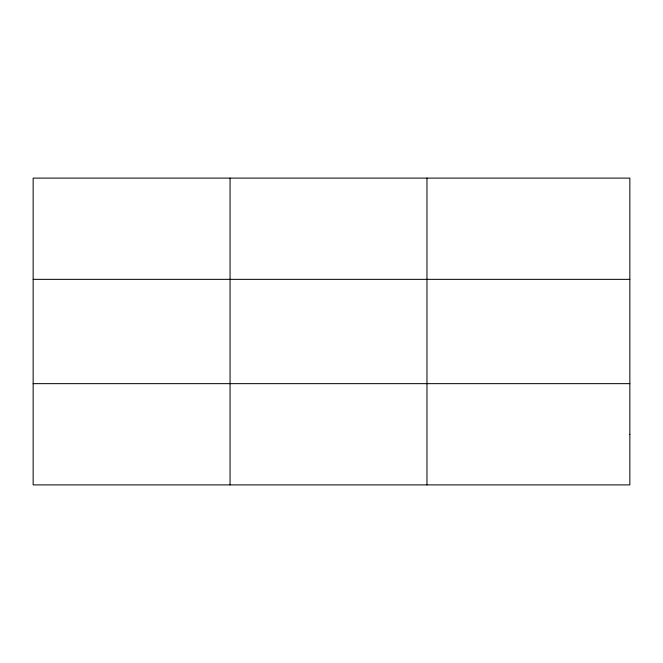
<?xml version="1.0" encoding="UTF-8"?>
<svg xmlns="http://www.w3.org/2000/svg" width="663" height="663" viewBox="0 0 663 663"><rect width="100%" height="100%" fill="white"/><g stroke="black" fill="none" stroke-linecap="round" stroke-linejoin="round"><path stroke-width="0.99" d="M230.061 178.107L230.061 484.893M426.972 178.107L426.972 484.893M33.15 279.347L629.85 279.347M33.15 383.653L629.85 383.653M629.85 434.273L629.85 484.893L33.15 484.893L33.15 178.107L629.85 178.107L629.85 434.273"/></g></svg>
